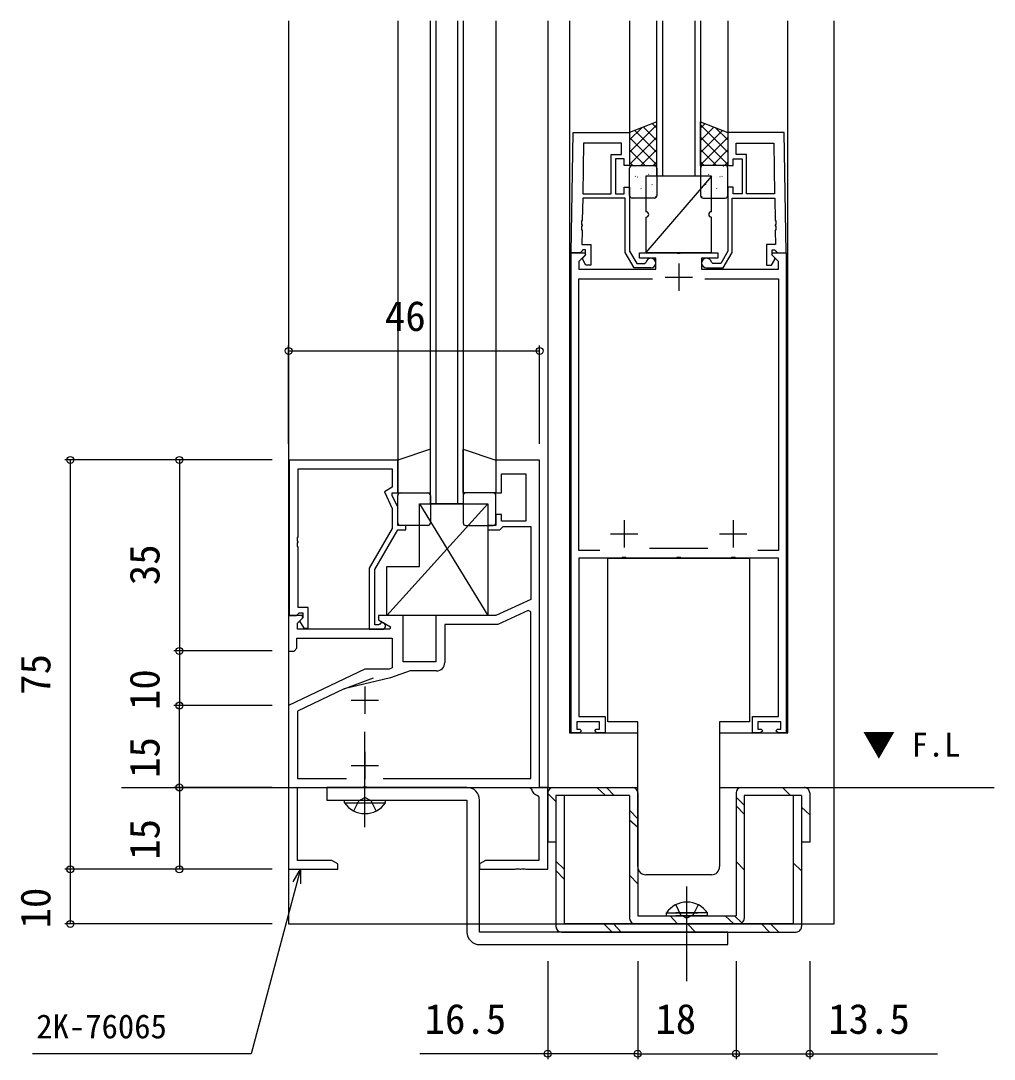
# Model space of a CAD drawing. Units: millimetres, scale not verified. Extents: x -437 to 438, y -681 to 679.
# Drawn here: x -95.8 to 82.6, y -124.6 to 65.7 of the extents above; entities that cross this region are included whole.
import ezdxf
from ezdxf.enums import TextEntityAlignment as Align

# ---------------------------------------------------------------- set-up
doc = ezdxf.new("R2010")
doc.units = ezdxf.units.MM
doc.header["$LTSCALE"] = 4
for name, color, linetype in [('0-1_USER1', 3, 'Continuous'), ('0-2_YKK_11', 7, 'Continuous'), ('0-3_YKK_12', 2, 'Continuous'), ('0-4_YKK_13', 4, 'Continuous'), ('0-6_YKK_D', 6, 'Continuous')]:
    doc.layers.add(name, color=color, linetype=linetype)
doc.styles.add('ＭＳ ゴシック', font='')
doc.styles.get('ＭＳ ゴシック').set_extended_font_data('MS Gothic')

msp = doc.modelspace()

# ---------------------------------------------------------------- linework, layer by layer
at = {"layer": '0-2_YKK_11'}
for p, q in [((24.799, 21.162), (24.799, 16.162)), ((22.299, 18.662), (27.299, 18.662)), ((14.799, -25.838), (14.799, -30.838)), ((34.799, -25.838), (34.799, -30.838)), ((12.299, -28.338), (17.299, -28.338)), ((32.299, -28.338), (37.299, -28.338)), ((30.15, -31.038), (19.448, -31.038)), ((-32.7, -56.338), (-32.7, -61.338)), ((-35.2, -58.838), (-30.2, -58.838)), ((-32.7, -68.338), (-32.7, -73.338)), ((-35.2, -70.838), (-30.2, -70.838))]:
    msp.add_line(p, q, dxfattribs=at)
for points in [[(5.099, 23.157), (5.483, 45.157), (15.799, 45.157), (15.799, 39.157), (14.799, 39.157), (14.799, 40.357), (13.199, 40.357), (13.199, 33.957), (14.799, 33.957), (14.799, 35.157), (15.799, 35.157), (15.799, 23.409), (17.099, 21.157), (18.516, 21.157), (18.811, 21.407)], [(44.499, 23.157), (44.115, 45.157), (33.799, 45.157), (33.799, 39.157), (34.799, 39.157), (34.799, 40.357), (36.399, 40.357), (36.399, 33.957), (34.799, 33.957), (34.799, 35.157), (33.799, 35.157), (33.799, 23.409), (32.499, 21.157), (31.082, 21.157), (30.786, 21.407)], [(19.699, 20.357), (16.637, 20.357), (14.999, 23.194), (14.999, 33.157), (7.204, 33.157), (7.133, 29.115), (7.01, 28.934), (7, 28.384), (7.117, 28.199), (7.116, 28.115), (6.992, 27.934), (6.983, 27.384), (7.1, 27.199), (7.055, 24.657), (8.699, 24.657), (8.699, 20.857), (7.799, 20.857), (7.199, 21.896), (7.199, 22.207), (7.699, 22.707), (7.699, 23.657), (7.229, 23.657), (7.029, 23.457), (6.729, 23.157), (5.099, 23.157)], [(29.899, 20.357), (32.961, 20.357), (34.599, 23.194), (34.599, 33.157), (42.394, 33.157), (42.465, 29.115), (42.588, 28.934), (42.597, 28.384), (42.481, 28.199), (42.482, 28.115), (42.605, 27.934), (42.615, 27.384), (42.498, 27.199), (42.542, 24.657), (40.899, 24.657), (40.899, 20.857), (41.799, 20.857), (42.399, 21.896), (42.399, 22.207), (41.899, 22.707), (41.899, 23.657), (42.369, 23.657), (42.569, 23.457), (42.869, 23.157), (44.499, 23.157)], [(6.699, -64.138), (6.999, -64.438), (6.599, -64.838), (5.099, -64.838), (5.099, 23.162), (7.575, 23.162), (7.736, 22.774), (6.499, 21.538), (6.499, 20.162), (20.599, 20.162), (20.599, 22.162), (17.599, 22.162), (17.599, 23.162), (24.341, 23.162), (24.524, 23.042), (25.074, 23.042), (25.258, 23.162), (31.999, 23.162), (31.999, 22.162), (28.999, 22.162), (28.999, 20.162), (43.099, 20.162), (43.099, 21.538), (41.863, 22.774), (42.024, 23.162), (44.499, 23.162)], [(44.499, 23.162), (44.499, -64.838), (42.999, -64.838), (42.599, -64.438), (42.899, -64.138), (43.499, -64.138), (43.499, -62.838), (39.299, -62.838), (39.299, -64.138), (39.899, -64.138), (40.199, -64.438), (39.799, -64.838), (38.299, -64.838), (38.299, -61.838), (43.099, -61.838), (43.099, -32.838), (35.258, -32.838), (35.074, -32.718), (34.524, -32.718), (34.341, -32.838), (25.258, -32.838), (25.074, -32.718), (24.524, -32.718), (24.341, -32.838), (15.258, -32.838), (15.074, -32.718), (14.524, -32.718), (14.341, -32.838), (6.499, -32.838), (6.499, -61.838), (11.299, -61.838), (11.299, -64.838), (9.799, -64.838), (9.399, -64.438), (9.699, -64.138), (10.299, -64.138), (10.299, -62.838), (6.099, -62.838), (6.099, -64.138), (6.699, -64.138)], [(10.317, -31.438), (6.499, -31.438), (6.499, 18.362), (20.023, 18.362)], [(29.576, 18.362), (43.099, 18.362), (43.099, -31.438), (39.282, -31.438)], [(-0.7, -74.838), (-0.7, -14.838), (-8.7, -14.838), (-8.7, -20.838), (-7.7, -20.838), (-7.7, -17.338), (-3.2, -17.338), (-3.2, -26.038), (-7.7, -26.038), (-7.7, -24.838), (-8.7, -24.838), (-8.7, -26.838), (-10.2, -26.838), (-10.2, -27.638), (-8, -27.638), (-7.7, -27.338), (-7.4, -27.038), (-2.33, -27.038), (-2.33, -40.368), (-8.7, -43.338), (-19.7, -43.338), (-19.7, -51.838), (-25.7, -51.838), (-25.7, -43.338), (-30.2, -43.338), (-30.2, -44.138), (-28.035, -45.388), (-28.156, -45.838), (-45.07, -45.838), (-45.07, -44.732), (-44.064, -43.726), (-44.224, -43.338), (-46.7, -43.338), (-46.7, -49.838), (-45.7, -49.838), (-45.2, -49.338), (-45.2, -47.468), (-27.7, -47.468), (-27.7, -52.923), (-28.292, -53.138)], [(-46.6, -14.838), (-46.6, -43.338), (-45.27, -43.338), (-44.97, -43.038), (-44.77, -42.838), (-44.1, -42.838), (-44.1, -43.764), (-44.674, -44.338), (-43.923, -45.638), (-43.1, -45.638), (-43.1, -41.838), (-44.97, -41.838), (-44.97, -30.796), (-45.09, -30.613), (-45.09, -30.063), (-44.97, -29.88), (-44.97, -29.796), (-45.09, -29.613), (-45.09, -29.063), (-44.97, -28.88), (-44.97, -16.468), (-27.7, -16.468), (-27.7, -19.838), (-29.12, -20.658), (-27.7, -23.704), (-27.7, -27.37), (-31.9, -34.645), (-31.9, -45.838), (-29.5, -45.838)], [(-29.999, -44.905), (-30.248, -45.038), (-30.9, -45.038), (-30.9, -34.913), (-26.7, -27.638), (-25.2, -27.638), (-25.2, -26.838), (-26.7, -26.838), (-26.7, -23.483), (-27.7, -21.338), (-27.7, -20.838), (-26.7, -20.838), (-26.7, -14.838), (-46.6, -14.838)], [(-29.337, -73.208), (-2.33, -73.208), (-2.33, -42.677), (-2.793, -42.382), (-8.339, -44.968), (-18.07, -44.968), (-18.07, -51.968)], [(-28.292, -53.138), (-32.7, -53.138), (-46.7, -59.838), (-46.7, -89.838), (-37.7, -89.838), (-37.7, -88.838), (-38.791, -88.208), (-45.07, -88.208), (-45.07, -74.838), (-33.16, -74.838), (-32.976, -74.718), (-32.426, -74.718), (-32.243, -74.838), (-2.475, -74.838), (-2.179, -75.088)], [(-19.57, -53.468), (-24.433, -53.468), (-28.004, -54.768), (-36.507, -56.767), (-31.148, -54.768)], [(-36.507, -56.767), (-45.07, -60.865), (-45.07, -73.208), (-36.063, -73.208)], [(-1.058, -76.295), (-0.83, -76.586), (-0.83, -88.208), (-10.609, -88.208), (-11.7, -88.838), (-11.7, -89.838), (-5.158, -89.838), (-4.975, -89.718), (-4.425, -89.718), (-4.242, -89.838), (-4.158, -89.838), (-3.975, -89.718), (-3.425, -89.718), (-3.242, -89.838), (0.8, -89.838), (0.8, -74.838), (-0.7, -74.838)]]:
    msp.add_lwpolyline(points, dxfattribs=at)
for points in [[(7.379, 43.227), (7.218, 33.957), (12.399, 33.957), (12.399, 41.157), (14.299, 41.157), (14.299, 43.227)], [(42.218, 43.227), (42.38, 33.957), (37.199, 33.957), (37.199, 41.157), (35.299, 41.157), (35.299, 43.227)]]:
    msp.add_lwpolyline(points, close=True, dxfattribs=at)
for centre, radius, start, end in [((19.699, 21.257), 0.9, 270, 170.40594), ((29.899, 21.257), 0.9, 9.59406, 270), ((-29.5, -45.238), 0.6, 270.00003, 146.25104), ((-19.57, -51.968), 1.5, 270.00001, 359.99999), ((-0.7, -74.838), 1.5, 189.59408, 256.17905)]:
    msp.add_arc(centre, radius, start, end, dxfattribs=at)
at = {"layer": '0-3_YKK_12'}
for p, q in [((-46.7, 65.659), (-46.7, -74.838)), ((-26.7, 65.659), (-26.7, -14.838)), ((-20.7, -22.84), (-20.7, 65.659)), ((-19.7, 65.659), (-19.7, -22.84)), ((-15.7, -22.84), (-15.7, 65.659)), ((-14.7, 65.659), (-14.7, -22.84)), ((-8.7, 65.659), (-8.7, -14.84)), ((0.8, 65.659), (0.8, -74.838)), ((4.799, 65.659), (4.799, -64.838)), ((15.799, 65.659), (15.799, 44.957)), ((20.799, 37.167), (20.799, 65.659)), ((21.799, 65.659), (21.799, 37.167)), ((27.799, 37.167), (27.799, 65.659)), ((28.799, 65.659), (28.799, 37.167)), ((33.799, 65.659), (33.799, 44.971)), ((44.799, -64.838), (44.799, 65.659)), ((28.799, 37.167), (20.799, 37.167)), ((-14.7, -22.84), (-20.7, -22.84)), ((4.799, -64.838), (17.299, -64.838)), ((32.299, -64.838), (44.799, -64.838)), ((-77.319, -74.838), (17.3, -74.838)), ((-46.7, -74.838), (-46.7, -99.838)), ((32.3, -74.838), (82.625, -74.838))]:
    msp.add_line(p, q, dxfattribs=at)
msp.add_lwpolyline([(-46.7, -99.838), (53.3, -99.838), (53.3, -74.838), (53.3, 65.659)], dxfattribs=at)
at = {"layer": '0-4_YKK_13'}
for p, q in [((20.799, 46.569), (15.799, 41.569)), ((18.054, 46.069), (15.799, 43.814)), ((18.349, 46.187), (20.799, 43.736)), ((19.953, 46.828), (20.799, 45.981)), ((29.646, 46.828), (28.799, 45.981)), ((28.799, 46.569), (33.799, 41.569)), ((31.25, 46.187), (28.799, 43.736)), ((31.544, 46.069), (33.799, 43.814)), ((20.799, 44.323), (15.799, 39.323)), ((15.799, 44.246), (20.799, 39.246)), ((16.745, 45.545), (20.799, 41.491)), ((32.853, 45.545), (28.799, 41.491)), ((28.799, 44.323), (33.799, 39.323)), ((33.799, 44.246), (28.799, 39.246)), ((15.799, 42.001), (18.634, 39.167)), ((20.799, 42.078), (17.888, 39.167)), ((28.799, 42.078), (31.711, 39.167)), ((33.799, 42.001), (30.965, 39.167)), ((15.799, 39.756), (16.389, 39.167)), ((15.799, 33.667), (15.799, 38.667)), ((16.299, 39.167), (20.299, 39.167)), ((16.61, 38.978), (16.654, 38.954)), ((19.921, 38.626), (19.927, 38.619)), ((20.799, 39.833), (20.133, 39.167)), ((20.799, 38.667), (20.799, 33.667)), ((28.799, 39.833), (29.466, 39.167)), ((28.799, 38.667), (28.799, 33.667)), ((33.299, 39.167), (29.299, 39.167)), ((29.678, 38.626), (29.671, 38.619)), ((32.988, 38.978), (32.944, 38.954)), ((33.799, 39.756), (33.21, 39.167)), ((33.799, 33.667), (33.799, 38.667)), ((16.825, 37.2), (16.872, 37.111)), ((17.202, 37.089), (17.246, 37.065)), ((17.868, 36.904), (17.875, 36.897)), ((30.799, 37.167), (18.799, 23.167)), ((19.278, 37.521), (19.322, 37.497)), ((30.32, 37.521), (30.276, 37.497)), ((31.731, 36.904), (31.724, 36.897)), ((32.397, 37.089), (32.353, 37.065)), ((32.774, 37.2), (32.727, 37.111)), ((15.799, 34.448), (15.812, 34.441)), ((16.082, 34.884), (16.089, 34.877)), ((17.845, 34.897), (17.889, 34.873)), ((19.87, 35.631), (19.913, 35.607)), ((20.076, 34.439), (20.083, 34.431)), ((29.522, 34.439), (29.515, 34.431)), ((29.729, 35.631), (29.685, 35.607)), ((31.754, 34.897), (31.71, 34.873)), ((33.517, 34.884), (33.51, 34.877)), ((33.799, 34.448), (33.786, 34.441)), ((20.299, 33.167), (16.299, 33.167)), ((20.513, 33.44), (20.557, 33.416)), ((29.086, 33.44), (29.042, 33.416)), ((29.299, 33.167), (33.299, 33.167)), ((18.799, 29.667), (18.799, 23.167)), ((-26.2, -20.838), (-21.2, -20.838)), ((-9.2, -20.838), (-14.2, -20.838)), ((-26.7, -26.338), (-26.7, -21.338)), ((-20.7, -21.338), (-20.7, -26.338)), ((-14.7, -21.338), (-14.7, -26.338)), ((-8.7, -26.338), (-8.7, -21.338)), ((-10.2, -22.84), (-28.7, -43.34)), ((-22.7, -22.84), (-10.2, -43.34)), ((-21.2, -26.838), (-26.2, -26.838)), ((-14.2, -26.838), (-9.2, -26.838)), ((15.299, -32.838), (37.799, -32.838)), ((-32.701, -82.138), (-32.701, -64.638)), ((15.299, -62.838), (11.799, -62.838)), ((17.299, -62.838), (15.299, -62.838)), ((17.299, -89.338), (17.299, -62.838)), ((34.299, -62.838), (32.299, -62.838)), ((32.299, -62.838), (32.299, -89.338)), ((0.8, -75.838), (0.8, -84.838)), ((2.3, -77.434), (0.8, -75.953)), ((1.8, -74.838), (16.3, -74.838)), ((11.382, -76.338), (9.782, -74.838)), ((12.965, -76.338), (11.544, -74.838)), ((17.3, -75.838), (17.3, -98.338)), ((35.3, -75.838), (35.3, -98.338)), ((36.3, -74.838), (47.8, -74.838)), ((45.276, -76.338), (43.794, -74.838)), ((48.8, -75.838), (48.8, -84.838)), ((-36.451, -77.647), (-36.451, -77.138)), ((-36.451, -77.138), (-28.951, -77.138)), ((3.8, -76.338), (2.3, -76.338)), ((2.3, -76.338), (2.3, -100.338)), ((3.8, -76.338), (3.8, -99.838)), ((15.8, -76.338), (3.8, -76.338)), ((15.8, -76.338), (15.8, -98.838)), ((36.8, -78.057), (35.3, -76.594)), ((45.8, -76.338), (36.8, -76.338)), ((36.8, -76.338), (36.8, -98.838)), ((47.3, -76.338), (47.3, -100.338)), ((17.3, -80.596), (15.8, -79.001)), ((36.8, -79.742), (35.3, -78.223)), ((47.3, -78.441), (48.8, -79.863)), ((17.3, -82.203), (15.8, -80.847)), ((2.3, -84.838), (0.8, -84.838)), ((48.8, -84.838), (47.3, -84.838)), ((3.8, -89.834), (2.3, -88.353)), ((36.8, -89.937), (35.3, -88.417)), ((47.3, -90.13), (45.8, -88.665)), ((3.8, -91.619), (2.3, -90.079)), ((17.3, -92.475), (15.8, -90.898)), ((20.799, -90.838), (18.799, -90.838)), ((28.799, -90.838), (20.799, -90.838)), ((30.799, -90.838), (28.799, -90.838)), ((26.299, -110.347), (26.299, -92.963)), ((17.3, -98.338), (35.3, -98.338)), ((22.549, -97.829), (28.299, -97.829)), ((22.549, -98.338), (22.549, -97.829)), ((22.549, -98.338), (28.299, -98.338)), ((24.608, -99.839), (23.228, -98.382)), ((30.049, -97.829), (24.299, -97.829)), ((30.049, -98.338), (24.299, -98.338)), ((30.049, -98.338), (30.049, -97.829)), ((34.879, -99.838), (33.34, -98.338)), ((36.381, -99.652), (35.026, -98.338)), ((45.8, -99.838), (3.8, -99.838)), ((12.579, -101.338), (11.079, -99.838)), ((14.247, -101.338), (12.82, -99.838)), ((16.8, -99.838), (35.8, -99.838)), ((27.904, -101.371), (26.39, -99.839)), ((41.456, -101.338), (39.975, -99.838)), ((43.123, -101.338), (41.642, -99.838)), ((3.3, -101.338), (46.3, -101.338))]:
    msp.add_line(p, q, dxfattribs=at)
for points in [[(20.799, 47.167), (15.799, 45.167), (15.799, 39.167), (20.799, 39.167)], [(28.799, 47.167), (33.799, 45.167), (33.799, 39.167), (28.799, 39.167)], [(-20.7, -12.838), (-26.7, -14.838), (-26.7, -20.838), (-20.7, -20.838)], [(-14.7, -12.838), (-8.7, -14.838), (-8.7, -20.838), (-14.7, -20.838)], [(-22.7, -22.84), (-10.2, -22.84), (-10.2, -43.34), (-28.7, -43.34), (-28.7, -34.34), (-22.7, -34.34)]]:
    msp.add_lwpolyline(points, close=True, dxfattribs=at)
for points in [[(30.799, 30.667), (30.799, 37.167), (18.799, 37.167), (18.799, 30.667)], [(18.799, 23.167), (30.799, 23.167), (30.799, 29.667)], [(11.799, -62.838), (11.799, -32.838), (15.299, -32.838)], [(37.799, -32.838), (37.799, -62.838), (34.299, -62.838)], [(-14.001, -74.838), (-39.701, -74.838), (-39.701, -77.138)], [(-39.701, -77.138), (-14.001, -77.138), (-14.001, -101.338)], [(-36.451, -77.647), (-28.951, -77.647), (-28.951, -77.138)], [(-34.751, -79.147), (-33.846, -77.292), (-32.701, -76.683)], [(-30.651, -79.147), (-31.556, -77.292), (-32.701, -76.683)], [(-11.701, -103.638), (33.799, -103.638), (33.799, -101.338), (-11.701, -101.338), (-11.701, -77.138)], [(47.3, -76.338), (45.8, -76.338), (45.8, -99.838)], [(24.249, -96.329), (25.154, -98.184), (26.299, -98.793)], [(28.349, -96.329), (27.444, -98.184), (26.299, -98.793)]]:
    msp.add_lwpolyline(points, dxfattribs=at)
for centre, radius, start, end in [((16.299, 38.667), 0.5, 90, 180), ((20.299, 38.667), 0.5, 0, 90), ((29.299, 38.667), 0.5, 90, 180), ((33.299, 38.667), 0.5, 0, 90), ((16.299, 33.667), 0.5, 180, 270), ((20.299, 33.667), 0.5, 270, 0), ((29.299, 33.667), 0.5, 180, 270), ((33.299, 33.667), 0.5, 270, 0), ((18.799, 30.167), 0.5, 270, 90), ((30.799, 30.167), 0.5, 90, 270), ((-26.2, -21.338), 0.5, 90, 180), ((-21.2, -21.338), 0.5, 0, 90), ((-14.2, -21.338), 0.5, 90, 180), ((-9.2, -21.338), 0.5, 0, 90), ((-26.2, -26.338), 0.5, 180, 270), ((-21.2, -26.338), 0.5, 270, 0), ((-14.2, -26.338), 0.5, 180, 270), ((-9.2, -26.338), 0.5, 270, 0), ((-14.001, -77.138), 2.3, 0, 90), ((1.8, -75.838), 1, 90.01399, 180), ((16.3, -75.838), 1, 0.00087, 90), ((36.3, -75.838), 1, 90.01399, 180), ((47.8, -75.838), 1, 0.00087, 90.01399), ((-32.701, -75.111), 4.527, 214.06671, 325.93329), ((18.799, -89.338), 1.5, 180, 270), ((30.799, -89.338), 1.5, 270, 0), ((26.299, -100.365), 4.527, 34.06671, 145.93329), ((16.8, -98.838), 1, 180, 269.98601), ((35.8, -98.838), 1, 270, 0.00087), ((3.3, -100.338), 1, 180, 269.98601), ((46.3, -100.338), 1, 270, 0.00087), ((-11.701, -101.338), 2.3, 180, 270)]:
    msp.add_arc(centre, radius, start, end, dxfattribs=at)
at = {"layer": '0-6_YKK_D'}
for p, q in [((-46.7, -11.838), (-46.7, 6.162)), ((-0.7, -11.838), (-0.7, 6.162)), ((-46.7, 5.162), (-0.7, 5.162)), ((-49.7, -14.817), (-87.7, -14.817)), ((-86.7, -14.817), (-86.7, -89.838)), ((-49.7, -14.817), (-67.7, -14.817)), ((-66.7, -14.817), (-66.7, -49.817)), ((-49.7, -49.817), (-67.7, -49.817)), ((-49.7, -49.817), (-67.7, -49.817)), ((-66.7, -49.817), (-66.7, -59.817)), ((-49.7, -59.817), (-67.7, -59.817)), ((-49.7, -59.838), (-67.7, -59.838)), ((-66.7, -74.838), (-66.7, -59.838)), ((-49.7, -74.838), (-67.7, -74.838)), ((-49.7, -74.838), (-67.7, -74.838)), ((-66.7, -74.838), (-66.7, -89.838)), ((-49.7, -89.838), (-87.7, -89.838)), ((-86.7, -89.838), (-86.7, -99.838)), ((-49.7, -89.838), (-67.7, -89.838)), ((-49.7, -99.838), (-87.7, -99.838)), ((0.8, -106.638), (0.8, -124.638)), ((17.3, -106.638), (17.3, -124.638)), ((17.3, -106.638), (17.3, -124.638)), ((35.3, -106.638), (35.3, -124.638)), ((35.3, -106.638), (35.3, -124.638)), ((48.8, -106.638), (48.8, -124.638)), ((17.3, -123.638), (35.3, -123.638))]:
    msp.add_line(p, q, dxfattribs=at)
for points in [[(-44.518, -89.838), (-45.177, -92.301), (-53.574, -123.638), (-93.653, -123.638)], [(-45.837, -92.124), (-44.518, -89.838), (-44.518, -92.478)], [(17.3, -123.638), (0.8, -123.638), (-22.625, -123.638)], [(35.3, -123.638), (48.8, -123.638), (72.225, -123.638)]]:
    msp.add_lwpolyline(points, dxfattribs=at)
for centre in [(-46.7, 5.162), (-0.7, 5.162), (-86.7, -14.817), (-66.7, -14.817), (-66.7, -49.817), (-66.7, -49.817), (-66.7, -59.817), (-66.7, -59.838), (-66.7, -74.838), (-66.7, -74.838), (-86.7, -89.838), (-86.7, -89.838), (-66.7, -89.838), (-86.7, -99.838), (0.8, -123.638), (17.3, -123.638), (17.3, -123.638), (35.3, -123.638), (35.3, -123.638), (48.8, -123.638)]:
    msp.add_circle(centre, 0.637, dxfattribs=at)

# ---------------------------------------------------------------- texts
at = {"layer": '0-1_USER1', "style": 'ＭＳ ゴシック'}
msp.add_text('▼ F.L', height=4.399, dxfattribs=at).set_placement((58.482, -70.495), align=Align.BOTTOM_LEFT)
at = {"layer": '0-6_YKK_D', "style": 'ＭＳ ゴシック'}
for s, height, p in [('46', 5.499, (-29.048, 7.162)), ('16.5', 5.499, (-21.776, -121.638)), ('18', 5.499, (20.526, -121.638)), ('13.5', 5.499, (52.199, -121.638)), ('2K-76065', 4.399, (-92.942, -122.138))]:
    msp.add_text(s, height=height, dxfattribs=at).set_placement(p, align=Align.BOTTOM_LEFT)
for s, p in [('35', (-68.7, -37.771)), ('75', (-88.7, -57.867)), ('10', (-68.7, -60.655)), ('15', (-68.7, -73.091)), ('15', (-68.7, -88.091)), ('10', (-88.7, -100.676))]:
    msp.add_text(s, height=5.499, rotation=90, dxfattribs=at).set_placement(p, align=Align.BOTTOM_LEFT)

doc.saveas('drawing.dxf')
